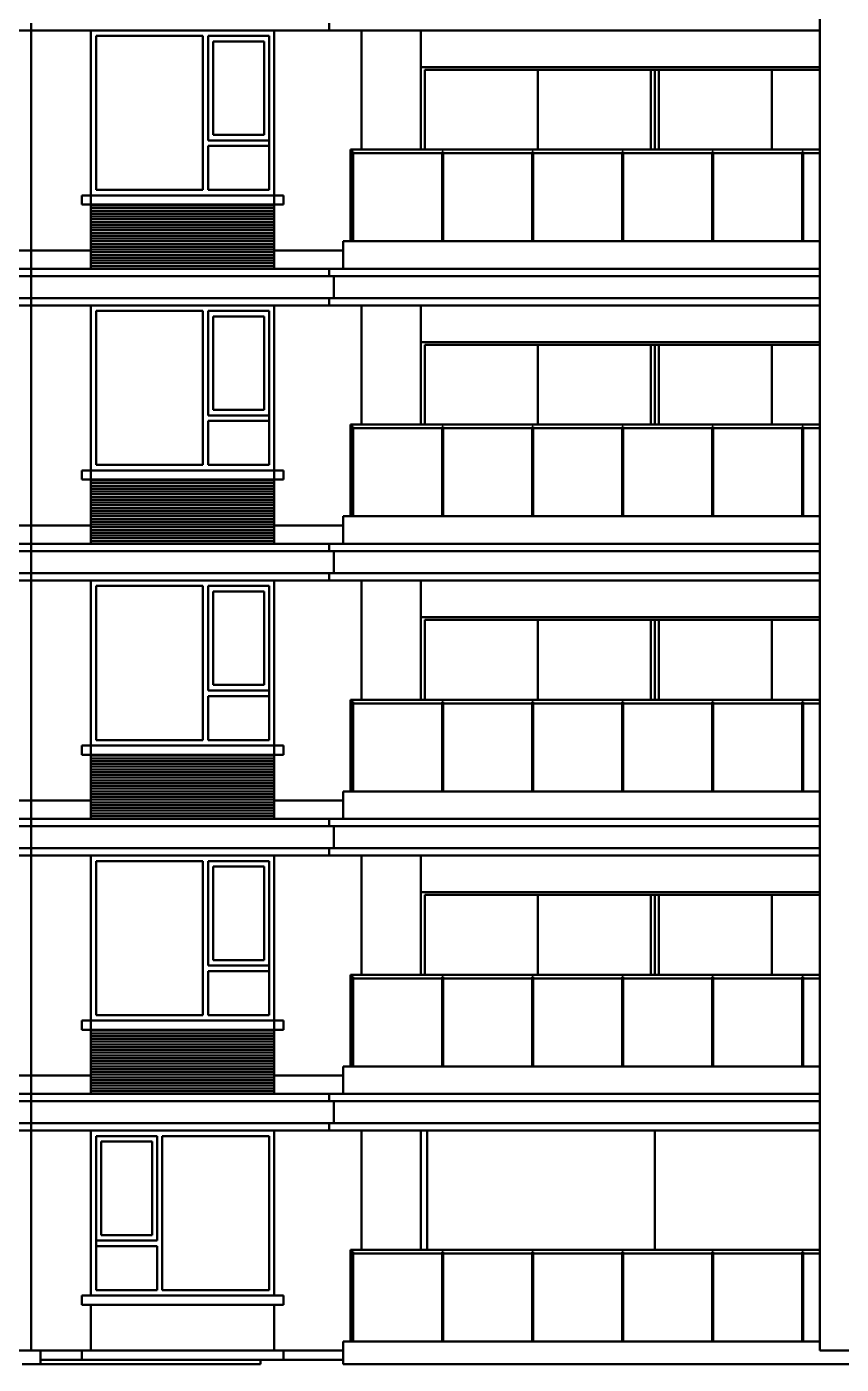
# Model space of a CAD drawing. Header units: millimetres. Extents: x 342 to 54742, y 308 to 27758.
# Drawn here: x 27492 to 36375, y 308 to 14898 of the extents above; entities that cross this region are included whole.
import ezdxf

# ---------------------------------------------------------------- set-up
doc = ezdxf.new("R2010")
doc.units = ezdxf.units.MM
doc.layers.add('AE-ELEV-3', color=252, linetype='Continuous')
doc.layers.add('AE-ELEV-4', color=251, linetype='Continuous')

msp = doc.modelspace()

# ---------------------------------------------------------------- linework, layer by layer
at = {"layer": 'AE-ELEV-3', "color": 252, "linetype": 'Continuous', "lineweight": 50}
for p, q in [((36142, 458), (36142, 20858)), ((27542, 14858), (27542, 14938)), ((27542, 14858), (27542, 14938)), ((30792, 14858), (30792, 14938)), ((24292, 14858), (27542, 14858)), ((27542, 12458), (27542, 14858)), ((27542, 12458), (27542, 14858)), ((27542, 14858), (30792, 14858)), ((28192, 13058), (28192, 14858)), ((30192, 13058), (30192, 14858)), ((30792, 14858), (36142, 14858)), ((31142, 13558), (31142, 14858)), ((31792, 13558), (31792, 14858)), ((28092, 12958), (28092, 13058)), ((28092, 13058), (28192, 13058)), ((28092, 13058), (30292, 13058)), ((28192, 12958), (28192, 13058)), ((28192, 12958), (28192, 13058)), ((28192, 12958), (28192, 13058)), ((28192, 12958), (28192, 13058)), ((28192, 13058), (30192, 13058)), ((28192, 13058), (30192, 13058)), ((28192, 13058), (30192, 13058)), ((28192, 13058), (30192, 13058)), ((30192, 12958), (30192, 13058)), ((30192, 12958), (30192, 13058)), ((30192, 12958), (30192, 13058)), ((30192, 12958), (30192, 13058)), ((30192, 13058), (30292, 13058)), ((30292, 12958), (30292, 13058)), ((28092, 12958), (28192, 12958)), ((28092, 12958), (30292, 12958)), ((28192, 12458), (28192, 12958)), ((28192, 12958), (30192, 12958)), ((28192, 12958), (30192, 12958)), ((28192, 12958), (30192, 12958)), ((28192, 12958), (30192, 12958)), ((28192, 12918), (28192, 12948)), ((28192, 12918), (28192, 12948)), ((28192, 12918), (28192, 12948)), ((28192, 12918), (28192, 12948)), ((28192, 12948), (30192, 12948)), ((28192, 12948), (30192, 12948)), ((28192, 12948), (30192, 12948)), ((28192, 12948), (30192, 12948)), ((28192, 12918), (30192, 12918)), ((28192, 12918), (30192, 12918)), ((28192, 12918), (30192, 12918)), ((28192, 12918), (30192, 12918)), ((28192, 12858), (28192, 12888)), ((28192, 12858), (28192, 12888)), ((28192, 12858), (28192, 12888)), ((28192, 12858), (28192, 12888)), ((28192, 12888), (30192, 12888)), ((28192, 12888), (30192, 12888)), ((28192, 12888), (30192, 12888)), ((28192, 12888), (30192, 12888)), ((28192, 12858), (30192, 12858)), ((28192, 12858), (30192, 12858)), ((28192, 12858), (30192, 12858)), ((28192, 12858), (30192, 12858)), ((30192, 12458), (30192, 12958)), ((30192, 12958), (30292, 12958)), ((30192, 12918), (30192, 12948)), ((30192, 12918), (30192, 12948)), ((30192, 12918), (30192, 12948)), ((30192, 12918), (30192, 12948)), ((30192, 12858), (30192, 12888)), ((30192, 12858), (30192, 12888)), ((30192, 12858), (30192, 12888)), ((30192, 12858), (30192, 12888)), ((28192, 12798), (28192, 12828)), ((28192, 12798), (28192, 12828)), ((28192, 12798), (28192, 12828)), ((28192, 12798), (28192, 12828)), ((28192, 12828), (30192, 12828)), ((28192, 12828), (30192, 12828)), ((28192, 12828), (30192, 12828)), ((28192, 12828), (30192, 12828)), ((28192, 12798), (30192, 12798)), ((28192, 12798), (30192, 12798)), ((28192, 12798), (30192, 12798)), ((28192, 12798), (30192, 12798)), ((28192, 12738), (28192, 12768)), ((28192, 12738), (28192, 12768)), ((28192, 12738), (28192, 12768)), ((28192, 12738), (28192, 12768)), ((28192, 12768), (30192, 12768)), ((28192, 12768), (30192, 12768)), ((28192, 12768), (30192, 12768)), ((28192, 12768), (30192, 12768)), ((28192, 12738), (30192, 12738)), ((28192, 12738), (30192, 12738)), ((28192, 12738), (30192, 12738)), ((28192, 12738), (30192, 12738)), ((28192, 12678), (28192, 12708)), ((28192, 12678), (28192, 12708)), ((28192, 12678), (28192, 12708)), ((28192, 12678), (28192, 12708)), ((28192, 12708), (30192, 12708)), ((28192, 12708), (30192, 12708)), ((28192, 12708), (30192, 12708)), ((28192, 12708), (30192, 12708)), ((30192, 12798), (30192, 12828)), ((30192, 12798), (30192, 12828)), ((30192, 12798), (30192, 12828)), ((30192, 12798), (30192, 12828)), ((30192, 12738), (30192, 12768)), ((30192, 12738), (30192, 12768)), ((30192, 12738), (30192, 12768)), ((30192, 12738), (30192, 12768)), ((30192, 12678), (30192, 12708)), ((30192, 12678), (30192, 12708)), ((30192, 12678), (30192, 12708)), ((30192, 12678), (30192, 12708)), ((28192, 12678), (30192, 12678)), ((28192, 12678), (30192, 12678)), ((28192, 12678), (30192, 12678)), ((28192, 12678), (30192, 12678)), ((28192, 12618), (28192, 12648)), ((28192, 12618), (28192, 12648)), ((28192, 12618), (28192, 12648)), ((28192, 12618), (28192, 12648)), ((28192, 12648), (30192, 12648)), ((28192, 12648), (30192, 12648)), ((28192, 12648), (30192, 12648)), ((28192, 12648), (30192, 12648)), ((28192, 12618), (30192, 12618)), ((28192, 12618), (30192, 12618)), ((28192, 12618), (30192, 12618)), ((28192, 12618), (30192, 12618)), ((28192, 12558), (28192, 12588)), ((28192, 12558), (28192, 12588)), ((28192, 12558), (28192, 12588)), ((28192, 12558), (28192, 12588)), ((28192, 12588), (30192, 12588)), ((28192, 12588), (30192, 12588)), ((28192, 12588), (30192, 12588)), ((28192, 12588), (30192, 12588)), ((28192, 12558), (30192, 12558)), ((28192, 12558), (30192, 12558)), ((28192, 12558), (30192, 12558)), ((28192, 12558), (30192, 12558)), ((30192, 12618), (30192, 12648)), ((30192, 12618), (30192, 12648)), ((30192, 12618), (30192, 12648)), ((30192, 12618), (30192, 12648)), ((30192, 12558), (30192, 12588)), ((30192, 12558), (30192, 12588)), ((30192, 12558), (30192, 12588)), ((30192, 12558), (30192, 12588)), ((30942, 12258), (30942, 12558)), ((30942, 12558), (36142, 12558)), ((26892, 12458), (27542, 12458)), ((26892, 12458), (27542, 12458)), ((27542, 12258), (27542, 12458)), ((27542, 12258), (27542, 12458)), ((27542, 12458), (28192, 12458)), ((27542, 12458), (28192, 12458)), ((28192, 12498), (28192, 12528)), ((28192, 12498), (28192, 12528)), ((28192, 12498), (28192, 12528)), ((28192, 12498), (28192, 12528)), ((28192, 12528), (30192, 12528)), ((28192, 12528), (30192, 12528)), ((28192, 12528), (30192, 12528)), ((28192, 12528), (30192, 12528)), ((28192, 12498), (30192, 12498)), ((28192, 12498), (30192, 12498)), ((28192, 12498), (30192, 12498)), ((28192, 12498), (30192, 12498)), ((28192, 12438), (28192, 12468)), ((28192, 12438), (28192, 12468)), ((28192, 12438), (28192, 12468)), ((28192, 12438), (28192, 12468)), ((28192, 12468), (30192, 12468)), ((28192, 12468), (30192, 12468)), ((28192, 12468), (30192, 12468)), ((28192, 12468), (30192, 12468)), ((28192, 12258), (28192, 12458)), ((28192, 12438), (30192, 12438)), ((28192, 12438), (30192, 12438)), ((28192, 12438), (30192, 12438)), ((28192, 12438), (30192, 12438)), ((28192, 12378), (28192, 12408)), ((28192, 12378), (28192, 12408)), ((28192, 12378), (28192, 12408)), ((28192, 12378), (28192, 12408)), ((28192, 12408), (30192, 12408)), ((28192, 12408), (30192, 12408)), ((28192, 12408), (30192, 12408)), ((28192, 12408), (30192, 12408)), ((30192, 12498), (30192, 12528)), ((30192, 12498), (30192, 12528)), ((30192, 12498), (30192, 12528)), ((30192, 12498), (30192, 12528)), ((30192, 12438), (30192, 12468)), ((30192, 12438), (30192, 12468)), ((30192, 12438), (30192, 12468)), ((30192, 12438), (30192, 12468)), ((30192, 12258), (30192, 12458)), ((30192, 12458), (30942, 12458)), ((30192, 12458), (30942, 12458)), ((30192, 12378), (30192, 12408)), ((30192, 12378), (30192, 12408)), ((30192, 12378), (30192, 12408)), ((30192, 12378), (30192, 12408)), ((24292, 12258), (27542, 12258)), ((27542, 12178), (27542, 12258)), ((27542, 12178), (27542, 12258)), ((27542, 12258), (30792, 12258)), ((28192, 12378), (30192, 12378)), ((28192, 12378), (30192, 12378)), ((28192, 12378), (30192, 12378)), ((28192, 12378), (30192, 12378)), ((28192, 12318), (28192, 12348)), ((28192, 12318), (28192, 12348)), ((28192, 12318), (28192, 12348)), ((28192, 12318), (28192, 12348)), ((28192, 12348), (30192, 12348)), ((28192, 12348), (30192, 12348)), ((28192, 12348), (30192, 12348)), ((28192, 12348), (30192, 12348)), ((28192, 12318), (30192, 12318)), ((28192, 12318), (30192, 12318)), ((28192, 12318), (30192, 12318)), ((28192, 12318), (30192, 12318)), ((28192, 12258), (28192, 12288)), ((28192, 12258), (28192, 12288)), ((28192, 12258), (28192, 12288)), ((28192, 12258), (28192, 12288)), ((28192, 12288), (30192, 12288)), ((28192, 12288), (30192, 12288)), ((28192, 12288), (30192, 12288)), ((28192, 12288), (30192, 12288)), ((30192, 12318), (30192, 12348)), ((30192, 12318), (30192, 12348)), ((30192, 12318), (30192, 12348)), ((30192, 12318), (30192, 12348)), ((30192, 12258), (30192, 12288)), ((30192, 12258), (30192, 12288)), ((30192, 12258), (30192, 12288)), ((30192, 12258), (30192, 12288)), ((30792, 12178), (30792, 12258)), ((30792, 12258), (36142, 12258)), ((24292, 12178), (27542, 12178)), ((27542, 11938), (27542, 12178)), ((27542, 11938), (27542, 12178)), ((27542, 12178), (30792, 12178)), ((30792, 12178), (36142, 12178)), ((30842, 11938), (30842, 12178)), ((24292, 11938), (27542, 11938)), ((24292, 11858), (27542, 11858)), ((27542, 11858), (27542, 11938)), ((27542, 11858), (27542, 11938)), ((27542, 11938), (30792, 11938)), ((27542, 9458), (27542, 11858)), ((27542, 9458), (27542, 11858)), ((27542, 11858), (30792, 11858)), ((28192, 10058), (28192, 11858)), ((30192, 10058), (30192, 11858)), ((30792, 11858), (30792, 11938)), ((30792, 11938), (36142, 11938)), ((30792, 11858), (36142, 11858)), ((31142, 10558), (31142, 11858)), ((31792, 10558), (31792, 11858)), ((28092, 9958), (28092, 10058)), ((28092, 10058), (28192, 10058)), ((28092, 10058), (30292, 10058)), ((28092, 9958), (28192, 9958)), ((28092, 9958), (30292, 9958)), ((28192, 9958), (28192, 10058)), ((28192, 9958), (28192, 10058)), ((28192, 9958), (28192, 10058)), ((28192, 9958), (28192, 10058)), ((28192, 10058), (30192, 10058)), ((28192, 10058), (30192, 10058)), ((28192, 10058), (30192, 10058)), ((28192, 10058), (30192, 10058)), ((28192, 9458), (28192, 9958)), ((28192, 9958), (30192, 9958)), ((28192, 9958), (30192, 9958)), ((28192, 9958), (30192, 9958)), ((28192, 9958), (30192, 9958)), ((28192, 9918), (28192, 9948)), ((28192, 9918), (28192, 9948)), ((28192, 9918), (28192, 9948)), ((28192, 9918), (28192, 9948)), ((28192, 9948), (30192, 9948)), ((28192, 9948), (30192, 9948)), ((28192, 9948), (30192, 9948)), ((28192, 9948), (30192, 9948)), ((30192, 9958), (30192, 10058)), ((30192, 9958), (30192, 10058)), ((30192, 9958), (30192, 10058)), ((30192, 9958), (30192, 10058)), ((30192, 10058), (30292, 10058)), ((30192, 9458), (30192, 9958)), ((30192, 9958), (30292, 9958)), ((30192, 9918), (30192, 9948)), ((30192, 9918), (30192, 9948)), ((30192, 9918), (30192, 9948)), ((30192, 9918), (30192, 9948)), ((30292, 9958), (30292, 10058)), ((28192, 9918), (30192, 9918)), ((28192, 9918), (30192, 9918)), ((28192, 9918), (30192, 9918)), ((28192, 9918), (30192, 9918)), ((28192, 9858), (28192, 9888)), ((28192, 9858), (28192, 9888)), ((28192, 9858), (28192, 9888)), ((28192, 9858), (28192, 9888)), ((28192, 9888), (30192, 9888)), ((28192, 9888), (30192, 9888)), ((28192, 9888), (30192, 9888)), ((28192, 9888), (30192, 9888)), ((28192, 9858), (30192, 9858)), ((28192, 9858), (30192, 9858)), ((28192, 9858), (30192, 9858)), ((28192, 9858), (30192, 9858)), ((28192, 9798), (28192, 9828)), ((28192, 9798), (28192, 9828)), ((28192, 9798), (28192, 9828)), ((28192, 9798), (28192, 9828)), ((28192, 9828), (30192, 9828)), ((28192, 9828), (30192, 9828)), ((28192, 9828), (30192, 9828)), ((28192, 9828), (30192, 9828)), ((28192, 9798), (30192, 9798)), ((28192, 9798), (30192, 9798)), ((28192, 9798), (30192, 9798)), ((28192, 9798), (30192, 9798)), ((30192, 9858), (30192, 9888)), ((30192, 9858), (30192, 9888)), ((30192, 9858), (30192, 9888)), ((30192, 9858), (30192, 9888)), ((30192, 9798), (30192, 9828)), ((30192, 9798), (30192, 9828)), ((30192, 9798), (30192, 9828)), ((30192, 9798), (30192, 9828)), ((28192, 9738), (28192, 9768)), ((28192, 9738), (28192, 9768)), ((28192, 9738), (28192, 9768)), ((28192, 9738), (28192, 9768)), ((28192, 9768), (30192, 9768)), ((28192, 9768), (30192, 9768)), ((28192, 9768), (30192, 9768)), ((28192, 9768), (30192, 9768)), ((28192, 9738), (30192, 9738)), ((28192, 9738), (30192, 9738)), ((28192, 9738), (30192, 9738)), ((28192, 9738), (30192, 9738)), ((28192, 9678), (28192, 9708)), ((28192, 9678), (28192, 9708)), ((28192, 9678), (28192, 9708)), ((28192, 9678), (28192, 9708)), ((28192, 9708), (30192, 9708)), ((28192, 9708), (30192, 9708)), ((28192, 9708), (30192, 9708)), ((28192, 9708), (30192, 9708)), ((28192, 9678), (30192, 9678)), ((28192, 9678), (30192, 9678)), ((28192, 9678), (30192, 9678)), ((28192, 9678), (30192, 9678)), ((28192, 9618), (28192, 9648)), ((28192, 9618), (28192, 9648)), ((28192, 9618), (28192, 9648)), ((28192, 9618), (28192, 9648)), ((28192, 9648), (30192, 9648)), ((28192, 9648), (30192, 9648)), ((28192, 9648), (30192, 9648)), ((28192, 9648), (30192, 9648)), ((30192, 9738), (30192, 9768)), ((30192, 9738), (30192, 9768)), ((30192, 9738), (30192, 9768)), ((30192, 9738), (30192, 9768)), ((30192, 9678), (30192, 9708)), ((30192, 9678), (30192, 9708)), ((30192, 9678), (30192, 9708)), ((30192, 9678), (30192, 9708)), ((30192, 9618), (30192, 9648)), ((30192, 9618), (30192, 9648)), ((30192, 9618), (30192, 9648)), ((30192, 9618), (30192, 9648)), ((28192, 9618), (30192, 9618)), ((28192, 9618), (30192, 9618)), ((28192, 9618), (30192, 9618)), ((28192, 9618), (30192, 9618)), ((28192, 9558), (28192, 9588)), ((28192, 9558), (28192, 9588)), ((28192, 9558), (28192, 9588)), ((28192, 9558), (28192, 9588)), ((28192, 9588), (30192, 9588)), ((28192, 9588), (30192, 9588)), ((28192, 9588), (30192, 9588)), ((28192, 9588), (30192, 9588)), ((28192, 9558), (30192, 9558)), ((28192, 9558), (30192, 9558)), ((28192, 9558), (30192, 9558)), ((28192, 9558), (30192, 9558)), ((28192, 9498), (28192, 9528)), ((28192, 9498), (28192, 9528)), ((28192, 9498), (28192, 9528)), ((28192, 9498), (28192, 9528)), ((28192, 9528), (30192, 9528)), ((28192, 9528), (30192, 9528)), ((28192, 9528), (30192, 9528)), ((28192, 9528), (30192, 9528)), ((28192, 9498), (30192, 9498)), ((28192, 9498), (30192, 9498)), ((28192, 9498), (30192, 9498)), ((28192, 9498), (30192, 9498)), ((30192, 9558), (30192, 9588)), ((30192, 9558), (30192, 9588)), ((30192, 9558), (30192, 9588)), ((30192, 9558), (30192, 9588)), ((30192, 9498), (30192, 9528)), ((30192, 9498), (30192, 9528)), ((30192, 9498), (30192, 9528)), ((30192, 9498), (30192, 9528)), ((30942, 9258), (30942, 9558)), ((30942, 9558), (36142, 9558)), ((26892, 9458), (27542, 9458)), ((26892, 9458), (27542, 9458)), ((27542, 9258), (27542, 9458)), ((27542, 9258), (27542, 9458)), ((27542, 9458), (28192, 9458)), ((27542, 9458), (28192, 9458)), ((28192, 9438), (28192, 9468)), ((28192, 9438), (28192, 9468)), ((28192, 9438), (28192, 9468)), ((28192, 9438), (28192, 9468)), ((28192, 9468), (30192, 9468)), ((28192, 9468), (30192, 9468)), ((28192, 9468), (30192, 9468)), ((28192, 9468), (30192, 9468)), ((28192, 9258), (28192, 9458)), ((28192, 9438), (30192, 9438)), ((28192, 9438), (30192, 9438)), ((28192, 9438), (30192, 9438)), ((28192, 9438), (30192, 9438)), ((28192, 9378), (28192, 9408)), ((28192, 9378), (28192, 9408)), ((28192, 9378), (28192, 9408)), ((28192, 9378), (28192, 9408)), ((28192, 9408), (30192, 9408)), ((28192, 9408), (30192, 9408)), ((28192, 9408), (30192, 9408)), ((28192, 9408), (30192, 9408)), ((28192, 9378), (30192, 9378)), ((28192, 9378), (30192, 9378)), ((28192, 9378), (30192, 9378)), ((28192, 9378), (30192, 9378)), ((28192, 9318), (28192, 9348)), ((28192, 9318), (28192, 9348)), ((28192, 9318), (28192, 9348)), ((28192, 9318), (28192, 9348)), ((28192, 9348), (30192, 9348)), ((28192, 9348), (30192, 9348)), ((28192, 9348), (30192, 9348)), ((28192, 9348), (30192, 9348)), ((30192, 9438), (30192, 9468)), ((30192, 9438), (30192, 9468)), ((30192, 9438), (30192, 9468)), ((30192, 9438), (30192, 9468)), ((30192, 9258), (30192, 9458)), ((30192, 9458), (30942, 9458)), ((30192, 9458), (30942, 9458)), ((30192, 9378), (30192, 9408)), ((30192, 9378), (30192, 9408)), ((30192, 9378), (30192, 9408)), ((30192, 9378), (30192, 9408)), ((30192, 9318), (30192, 9348)), ((30192, 9318), (30192, 9348)), ((30192, 9318), (30192, 9348)), ((30192, 9318), (30192, 9348)), ((24292, 9258), (27542, 9258)), ((27542, 9178), (27542, 9258)), ((27542, 9178), (27542, 9258)), ((27542, 9258), (30792, 9258)), ((28192, 9318), (30192, 9318)), ((28192, 9318), (30192, 9318)), ((28192, 9318), (30192, 9318)), ((28192, 9318), (30192, 9318)), ((28192, 9258), (28192, 9288)), ((28192, 9258), (28192, 9288)), ((28192, 9258), (28192, 9288)), ((28192, 9258), (28192, 9288)), ((28192, 9288), (30192, 9288)), ((28192, 9288), (30192, 9288)), ((28192, 9288), (30192, 9288)), ((28192, 9288), (30192, 9288)), ((30192, 9258), (30192, 9288)), ((30192, 9258), (30192, 9288)), ((30192, 9258), (30192, 9288)), ((30192, 9258), (30192, 9288)), ((30792, 9178), (30792, 9258)), ((30792, 9258), (36142, 9258)), ((24292, 9178), (27542, 9178)), ((27542, 8938), (27542, 9178)), ((27542, 8938), (27542, 9178)), ((27542, 9178), (30792, 9178)), ((30792, 9178), (36142, 9178)), ((30842, 8938), (30842, 9178)), ((24292, 8938), (27542, 8938)), ((27542, 8858), (27542, 8938)), ((27542, 8858), (27542, 8938)), ((27542, 8938), (30792, 8938)), ((30792, 8858), (30792, 8938)), ((30792, 8938), (36142, 8938)), ((24292, 8858), (27542, 8858)), ((27542, 6458), (27542, 8858)), ((27542, 6458), (27542, 8858)), ((27542, 8858), (30792, 8858)), ((28192, 7058), (28192, 8858)), ((30192, 7058), (30192, 8858)), ((30792, 8858), (36142, 8858)), ((31142, 7558), (31142, 8858)), ((31792, 7558), (31792, 8858)), ((28092, 6958), (28092, 7058)), ((28092, 7058), (28192, 7058)), ((28092, 7058), (30292, 7058)), ((28192, 6958), (28192, 7058)), ((28192, 6958), (28192, 7058)), ((28192, 6958), (28192, 7058)), ((28192, 6958), (28192, 7058)), ((28192, 7058), (30192, 7058)), ((28192, 7058), (30192, 7058)), ((28192, 7058), (30192, 7058)), ((28192, 7058), (30192, 7058)), ((30192, 6958), (30192, 7058)), ((30192, 6958), (30192, 7058)), ((30192, 6958), (30192, 7058)), ((30192, 6958), (30192, 7058)), ((30192, 7058), (30292, 7058)), ((30292, 6958), (30292, 7058)), ((28092, 6958), (28192, 6958)), ((28092, 6958), (30292, 6958)), ((28192, 6458), (28192, 6958)), ((28192, 6958), (30192, 6958)), ((28192, 6958), (30192, 6958)), ((28192, 6958), (30192, 6958)), ((28192, 6958), (30192, 6958)), ((28192, 6918), (28192, 6948)), ((28192, 6918), (28192, 6948)), ((28192, 6918), (28192, 6948)), ((28192, 6918), (28192, 6948)), ((28192, 6948), (30192, 6948)), ((28192, 6948), (30192, 6948)), ((28192, 6948), (30192, 6948)), ((28192, 6948), (30192, 6948)), ((28192, 6918), (30192, 6918)), ((28192, 6918), (30192, 6918)), ((28192, 6918), (30192, 6918)), ((28192, 6918), (30192, 6918)), ((28192, 6858), (28192, 6888)), ((28192, 6858), (28192, 6888)), ((28192, 6858), (28192, 6888)), ((28192, 6858), (28192, 6888)), ((28192, 6888), (30192, 6888)), ((28192, 6888), (30192, 6888)), ((28192, 6888), (30192, 6888)), ((28192, 6888), (30192, 6888)), ((28192, 6858), (30192, 6858)), ((28192, 6858), (30192, 6858)), ((28192, 6858), (30192, 6858)), ((28192, 6858), (30192, 6858)), ((30192, 6458), (30192, 6958)), ((30192, 6958), (30292, 6958)), ((30192, 6918), (30192, 6948)), ((30192, 6918), (30192, 6948)), ((30192, 6918), (30192, 6948)), ((30192, 6918), (30192, 6948)), ((30192, 6858), (30192, 6888)), ((30192, 6858), (30192, 6888)), ((30192, 6858), (30192, 6888)), ((30192, 6858), (30192, 6888)), ((28192, 6798), (28192, 6828)), ((28192, 6798), (28192, 6828)), ((28192, 6798), (28192, 6828)), ((28192, 6798), (28192, 6828)), ((28192, 6828), (30192, 6828)), ((28192, 6828), (30192, 6828)), ((28192, 6828), (30192, 6828)), ((28192, 6828), (30192, 6828)), ((28192, 6798), (30192, 6798)), ((28192, 6798), (30192, 6798)), ((28192, 6798), (30192, 6798)), ((28192, 6798), (30192, 6798)), ((28192, 6738), (28192, 6768)), ((28192, 6738), (28192, 6768)), ((28192, 6738), (28192, 6768)), ((28192, 6738), (28192, 6768)), ((28192, 6768), (30192, 6768)), ((28192, 6768), (30192, 6768)), ((28192, 6768), (30192, 6768)), ((28192, 6768), (30192, 6768)), ((28192, 6738), (30192, 6738)), ((28192, 6738), (30192, 6738)), ((28192, 6738), (30192, 6738)), ((28192, 6738), (30192, 6738)), ((30192, 6798), (30192, 6828)), ((30192, 6798), (30192, 6828)), ((30192, 6798), (30192, 6828)), ((30192, 6798), (30192, 6828)), ((30192, 6738), (30192, 6768)), ((30192, 6738), (30192, 6768)), ((30192, 6738), (30192, 6768)), ((30192, 6738), (30192, 6768)), ((28192, 6678), (28192, 6708)), ((28192, 6678), (28192, 6708)), ((28192, 6678), (28192, 6708)), ((28192, 6678), (28192, 6708)), ((28192, 6708), (30192, 6708)), ((28192, 6708), (30192, 6708)), ((28192, 6708), (30192, 6708)), ((28192, 6708), (30192, 6708)), ((28192, 6678), (30192, 6678)), ((28192, 6678), (30192, 6678)), ((28192, 6678), (30192, 6678)), ((28192, 6678), (30192, 6678)), ((28192, 6618), (28192, 6648)), ((28192, 6618), (28192, 6648)), ((28192, 6618), (28192, 6648)), ((28192, 6618), (28192, 6648)), ((28192, 6648), (30192, 6648)), ((28192, 6648), (30192, 6648)), ((28192, 6648), (30192, 6648)), ((28192, 6648), (30192, 6648)), ((28192, 6618), (30192, 6618)), ((28192, 6618), (30192, 6618)), ((28192, 6618), (30192, 6618)), ((28192, 6618), (30192, 6618)), ((28192, 6558), (28192, 6588)), ((28192, 6558), (28192, 6588)), ((28192, 6558), (28192, 6588)), ((28192, 6558), (28192, 6588)), ((28192, 6588), (30192, 6588)), ((28192, 6588), (30192, 6588)), ((28192, 6588), (30192, 6588)), ((28192, 6588), (30192, 6588)), ((30192, 6678), (30192, 6708)), ((30192, 6678), (30192, 6708)), ((30192, 6678), (30192, 6708)), ((30192, 6678), (30192, 6708)), ((30192, 6618), (30192, 6648)), ((30192, 6618), (30192, 6648)), ((30192, 6618), (30192, 6648)), ((30192, 6618), (30192, 6648)), ((30192, 6558), (30192, 6588)), ((30192, 6558), (30192, 6588)), ((30192, 6558), (30192, 6588)), ((30192, 6558), (30192, 6588)), ((26892, 6458), (27542, 6458)), ((26892, 6458), (27542, 6458)), ((27542, 6258), (27542, 6458)), ((27542, 6258), (27542, 6458)), ((27542, 6458), (28192, 6458)), ((27542, 6458), (28192, 6458)), ((28192, 6558), (30192, 6558)), ((28192, 6558), (30192, 6558)), ((28192, 6558), (30192, 6558)), ((28192, 6558), (30192, 6558)), ((28192, 6498), (28192, 6528)), ((28192, 6498), (28192, 6528)), ((28192, 6498), (28192, 6528)), ((28192, 6498), (28192, 6528)), ((28192, 6528), (30192, 6528)), ((28192, 6528), (30192, 6528)), ((28192, 6528), (30192, 6528)), ((28192, 6528), (30192, 6528)), ((28192, 6498), (30192, 6498)), ((28192, 6498), (30192, 6498)), ((28192, 6498), (30192, 6498)), ((28192, 6498), (30192, 6498)), ((28192, 6438), (28192, 6468)), ((28192, 6438), (28192, 6468)), ((28192, 6438), (28192, 6468)), ((28192, 6438), (28192, 6468)), ((28192, 6468), (30192, 6468)), ((28192, 6468), (30192, 6468)), ((28192, 6468), (30192, 6468)), ((28192, 6468), (30192, 6468)), ((28192, 6258), (28192, 6458)), ((28192, 6438), (30192, 6438)), ((28192, 6438), (30192, 6438)), ((28192, 6438), (30192, 6438)), ((28192, 6438), (30192, 6438)), ((30192, 6498), (30192, 6528)), ((30192, 6498), (30192, 6528)), ((30192, 6498), (30192, 6528)), ((30192, 6498), (30192, 6528)), ((30192, 6438), (30192, 6468)), ((30192, 6438), (30192, 6468)), ((30192, 6438), (30192, 6468)), ((30192, 6438), (30192, 6468)), ((30192, 6258), (30192, 6458)), ((30192, 6458), (30942, 6458)), ((30192, 6458), (30942, 6458)), ((30942, 6258), (30942, 6558)), ((30942, 6558), (36142, 6558)), ((28192, 6378), (28192, 6408)), ((28192, 6378), (28192, 6408)), ((28192, 6378), (28192, 6408)), ((28192, 6378), (28192, 6408)), ((28192, 6408), (30192, 6408)), ((28192, 6408), (30192, 6408)), ((28192, 6408), (30192, 6408)), ((28192, 6408), (30192, 6408)), ((28192, 6378), (30192, 6378)), ((28192, 6378), (30192, 6378)), ((28192, 6378), (30192, 6378)), ((28192, 6378), (30192, 6378)), ((28192, 6318), (28192, 6348)), ((28192, 6318), (28192, 6348)), ((28192, 6318), (28192, 6348)), ((28192, 6318), (28192, 6348)), ((28192, 6348), (30192, 6348)), ((28192, 6348), (30192, 6348)), ((28192, 6348), (30192, 6348)), ((28192, 6348), (30192, 6348)), ((28192, 6318), (30192, 6318)), ((28192, 6318), (30192, 6318)), ((28192, 6318), (30192, 6318)), ((28192, 6318), (30192, 6318)), ((28192, 6258), (28192, 6288)), ((28192, 6258), (28192, 6288)), ((28192, 6258), (28192, 6288)), ((28192, 6258), (28192, 6288)), ((28192, 6288), (30192, 6288)), ((28192, 6288), (30192, 6288)), ((28192, 6288), (30192, 6288)), ((28192, 6288), (30192, 6288)), ((30192, 6378), (30192, 6408)), ((30192, 6378), (30192, 6408)), ((30192, 6378), (30192, 6408)), ((30192, 6378), (30192, 6408)), ((30192, 6318), (30192, 6348)), ((30192, 6318), (30192, 6348)), ((30192, 6318), (30192, 6348)), ((30192, 6318), (30192, 6348)), ((30192, 6258), (30192, 6288)), ((30192, 6258), (30192, 6288)), ((30192, 6258), (30192, 6288)), ((30192, 6258), (30192, 6288)), ((24292, 6258), (27542, 6258)), ((24292, 6178), (27542, 6178)), ((27542, 6178), (27542, 6258)), ((27542, 6178), (27542, 6258)), ((27542, 6258), (30792, 6258)), ((27542, 5938), (27542, 6178)), ((27542, 5938), (27542, 6178)), ((27542, 6178), (30792, 6178)), ((30792, 6178), (30792, 6258)), ((30792, 6258), (36142, 6258)), ((30792, 6178), (36142, 6178)), ((30842, 5938), (30842, 6178)), ((24292, 5938), (27542, 5938)), ((24292, 5858), (27542, 5858)), ((27542, 5858), (27542, 5938)), ((27542, 5858), (27542, 5938)), ((27542, 5938), (30792, 5938)), ((27542, 3458), (27542, 5858)), ((27542, 3458), (27542, 5858)), ((27542, 5858), (30792, 5858)), ((28192, 4058), (28192, 5858)), ((30192, 4058), (30192, 5858)), ((30792, 5858), (30792, 5938)), ((30792, 5938), (36142, 5938)), ((30792, 5858), (36142, 5858)), ((31142, 4558), (31142, 5858)), ((31792, 4558), (31792, 5858)), ((28092, 3958), (28092, 4058)), ((28092, 4058), (28192, 4058)), ((28092, 4058), (30292, 4058)), ((28092, 3958), (28192, 3958)), ((28092, 3958), (30292, 3958)), ((28192, 3958), (28192, 4058)), ((28192, 3958), (28192, 4058)), ((28192, 3958), (28192, 4058)), ((28192, 3958), (28192, 4058)), ((28192, 4058), (30192, 4058)), ((28192, 4058), (30192, 4058)), ((28192, 4058), (30192, 4058)), ((28192, 4058), (30192, 4058)), ((28192, 3458), (28192, 3958)), ((28192, 3958), (30192, 3958)), ((28192, 3958), (30192, 3958)), ((28192, 3958), (30192, 3958)), ((28192, 3958), (30192, 3958)), ((28192, 3918), (28192, 3948)), ((28192, 3918), (28192, 3948)), ((28192, 3918), (28192, 3948)), ((28192, 3918), (28192, 3948)), ((28192, 3948), (30192, 3948)), ((28192, 3948), (30192, 3948)), ((28192, 3948), (30192, 3948)), ((28192, 3948), (30192, 3948)), ((30192, 3958), (30192, 4058)), ((30192, 3958), (30192, 4058)), ((30192, 3958), (30192, 4058)), ((30192, 3958), (30192, 4058)), ((30192, 4058), (30292, 4058)), ((30192, 3458), (30192, 3958)), ((30192, 3958), (30292, 3958)), ((30192, 3918), (30192, 3948)), ((30192, 3918), (30192, 3948)), ((30192, 3918), (30192, 3948)), ((30192, 3918), (30192, 3948)), ((30292, 3958), (30292, 4058)), ((28192, 3918), (30192, 3918)), ((28192, 3918), (30192, 3918)), ((28192, 3918), (30192, 3918)), ((28192, 3918), (30192, 3918)), ((28192, 3858), (28192, 3888)), ((28192, 3858), (28192, 3888)), ((28192, 3858), (28192, 3888)), ((28192, 3858), (28192, 3888)), ((28192, 3888), (30192, 3888)), ((28192, 3888), (30192, 3888)), ((28192, 3888), (30192, 3888)), ((28192, 3888), (30192, 3888)), ((28192, 3858), (30192, 3858)), ((28192, 3858), (30192, 3858)), ((28192, 3858), (30192, 3858)), ((28192, 3858), (30192, 3858)), ((28192, 3798), (28192, 3828)), ((28192, 3798), (28192, 3828)), ((28192, 3798), (28192, 3828)), ((28192, 3798), (28192, 3828)), ((28192, 3828), (30192, 3828)), ((28192, 3828), (30192, 3828)), ((28192, 3828), (30192, 3828)), ((28192, 3828), (30192, 3828)), ((28192, 3798), (30192, 3798)), ((28192, 3798), (30192, 3798)), ((28192, 3798), (30192, 3798)), ((28192, 3798), (30192, 3798)), ((30192, 3858), (30192, 3888)), ((30192, 3858), (30192, 3888)), ((30192, 3858), (30192, 3888)), ((30192, 3858), (30192, 3888)), ((30192, 3798), (30192, 3828)), ((30192, 3798), (30192, 3828)), ((30192, 3798), (30192, 3828)), ((30192, 3798), (30192, 3828)), ((28192, 3738), (28192, 3768)), ((28192, 3738), (28192, 3768)), ((28192, 3738), (28192, 3768)), ((28192, 3738), (28192, 3768)), ((28192, 3768), (30192, 3768)), ((28192, 3768), (30192, 3768)), ((28192, 3768), (30192, 3768)), ((28192, 3768), (30192, 3768)), ((28192, 3738), (30192, 3738)), ((28192, 3738), (30192, 3738)), ((28192, 3738), (30192, 3738)), ((28192, 3738), (30192, 3738)), ((28192, 3678), (28192, 3708)), ((28192, 3678), (28192, 3708)), ((28192, 3678), (28192, 3708)), ((28192, 3678), (28192, 3708)), ((28192, 3708), (30192, 3708)), ((28192, 3708), (30192, 3708)), ((28192, 3708), (30192, 3708)), ((28192, 3708), (30192, 3708)), ((28192, 3678), (30192, 3678)), ((28192, 3678), (30192, 3678)), ((28192, 3678), (30192, 3678)), ((28192, 3678), (30192, 3678)), ((28192, 3618), (28192, 3648)), ((28192, 3618), (28192, 3648)), ((28192, 3618), (28192, 3648)), ((28192, 3618), (28192, 3648)), ((28192, 3648), (30192, 3648)), ((28192, 3648), (30192, 3648)), ((28192, 3648), (30192, 3648)), ((28192, 3648), (30192, 3648)), ((30192, 3738), (30192, 3768)), ((30192, 3738), (30192, 3768)), ((30192, 3738), (30192, 3768)), ((30192, 3738), (30192, 3768)), ((30192, 3678), (30192, 3708)), ((30192, 3678), (30192, 3708)), ((30192, 3678), (30192, 3708)), ((30192, 3678), (30192, 3708)), ((30192, 3618), (30192, 3648)), ((30192, 3618), (30192, 3648)), ((30192, 3618), (30192, 3648)), ((30192, 3618), (30192, 3648)), ((28192, 3618), (30192, 3618)), ((28192, 3618), (30192, 3618)), ((28192, 3618), (30192, 3618)), ((28192, 3618), (30192, 3618)), ((28192, 3558), (28192, 3588)), ((28192, 3558), (28192, 3588)), ((28192, 3558), (28192, 3588)), ((28192, 3558), (28192, 3588)), ((28192, 3588), (30192, 3588)), ((28192, 3588), (30192, 3588)), ((28192, 3588), (30192, 3588)), ((28192, 3588), (30192, 3588)), ((28192, 3558), (30192, 3558)), ((28192, 3558), (30192, 3558)), ((28192, 3558), (30192, 3558)), ((28192, 3558), (30192, 3558)), ((28192, 3498), (28192, 3528)), ((28192, 3498), (28192, 3528)), ((28192, 3498), (28192, 3528)), ((28192, 3498), (28192, 3528)), ((28192, 3528), (30192, 3528)), ((28192, 3528), (30192, 3528)), ((28192, 3528), (30192, 3528)), ((28192, 3528), (30192, 3528)), ((30192, 3558), (30192, 3588)), ((30192, 3558), (30192, 3588)), ((30192, 3558), (30192, 3588)), ((30192, 3558), (30192, 3588)), ((30192, 3498), (30192, 3528)), ((30192, 3498), (30192, 3528)), ((30192, 3498), (30192, 3528)), ((30192, 3498), (30192, 3528)), ((30942, 3258), (30942, 3558)), ((30942, 3558), (36142, 3558)), ((26892, 3458), (27542, 3458)), ((26892, 3458), (27542, 3458)), ((27542, 3258), (27542, 3458)), ((27542, 3258), (27542, 3458)), ((27542, 3458), (28192, 3458)), ((27542, 3458), (28192, 3458)), ((28192, 3498), (30192, 3498)), ((28192, 3498), (30192, 3498)), ((28192, 3498), (30192, 3498)), ((28192, 3498), (30192, 3498)), ((28192, 3438), (28192, 3468)), ((28192, 3438), (28192, 3468)), ((28192, 3438), (28192, 3468)), ((28192, 3438), (28192, 3468)), ((28192, 3468), (30192, 3468)), ((28192, 3468), (30192, 3468)), ((28192, 3468), (30192, 3468)), ((28192, 3468), (30192, 3468)), ((28192, 3258), (28192, 3458)), ((28192, 3438), (30192, 3438)), ((28192, 3438), (30192, 3438)), ((28192, 3438), (30192, 3438)), ((28192, 3438), (30192, 3438)), ((28192, 3378), (28192, 3408)), ((28192, 3378), (28192, 3408)), ((28192, 3378), (28192, 3408)), ((28192, 3378), (28192, 3408)), ((28192, 3408), (30192, 3408)), ((28192, 3408), (30192, 3408)), ((28192, 3408), (30192, 3408)), ((28192, 3408), (30192, 3408)), ((28192, 3378), (30192, 3378)), ((28192, 3378), (30192, 3378)), ((28192, 3378), (30192, 3378)), ((28192, 3378), (30192, 3378)), ((30192, 3438), (30192, 3468)), ((30192, 3438), (30192, 3468)), ((30192, 3438), (30192, 3468)), ((30192, 3438), (30192, 3468)), ((30192, 3258), (30192, 3458)), ((30192, 3458), (30942, 3458)), ((30192, 3458), (30942, 3458)), ((30192, 3378), (30192, 3408)), ((30192, 3378), (30192, 3408)), ((30192, 3378), (30192, 3408)), ((30192, 3378), (30192, 3408)), ((24292, 3258), (27542, 3258)), ((27542, 3178), (27542, 3258)), ((27542, 3178), (27542, 3258)), ((27542, 3258), (30792, 3258)), ((28192, 3318), (28192, 3348)), ((28192, 3318), (28192, 3348)), ((28192, 3318), (28192, 3348)), ((28192, 3318), (28192, 3348)), ((28192, 3348), (30192, 3348)), ((28192, 3348), (30192, 3348)), ((28192, 3348), (30192, 3348)), ((28192, 3348), (30192, 3348)), ((28192, 3318), (30192, 3318)), ((28192, 3318), (30192, 3318)), ((28192, 3318), (30192, 3318)), ((28192, 3318), (30192, 3318)), ((28192, 3258), (28192, 3288)), ((28192, 3258), (28192, 3288)), ((28192, 3258), (28192, 3288)), ((28192, 3258), (28192, 3288)), ((28192, 3288), (30192, 3288)), ((28192, 3288), (30192, 3288)), ((28192, 3288), (30192, 3288)), ((28192, 3288), (30192, 3288)), ((30192, 3318), (30192, 3348)), ((30192, 3318), (30192, 3348)), ((30192, 3318), (30192, 3348)), ((30192, 3318), (30192, 3348)), ((30192, 3258), (30192, 3288)), ((30192, 3258), (30192, 3288)), ((30192, 3258), (30192, 3288)), ((30192, 3258), (30192, 3288)), ((30792, 3178), (30792, 3258)), ((30792, 3258), (36142, 3258)), ((24292, 3178), (27542, 3178)), ((27542, 2938), (27542, 3178)), ((27542, 2938), (27542, 3178)), ((27542, 3178), (30792, 3178)), ((30792, 3178), (36142, 3178)), ((30842, 2938), (30842, 3178)), ((24292, 2938), (27542, 2938)), ((27542, 2858), (27542, 2938)), ((27542, 2858), (27542, 2938)), ((27542, 2938), (30792, 2938)), ((30792, 2858), (30792, 2938)), ((30792, 2938), (36142, 2938)), ((24292, 2858), (27542, 2858)), ((27542, 458), (27542, 2858)), ((27542, 458), (27542, 2858)), ((27542, 2858), (30792, 2858)), ((28192, 1058), (28192, 2858)), ((30192, 1058), (30192, 2858)), ((30792, 2858), (36142, 2858)), ((31142, 1558), (31142, 2858)), ((31792, 1558), (31792, 2858)), ((28092, 958), (28092, 1058)), ((28092, 1058), (28192, 1058)), ((28092, 1058), (30292, 1058)), ((30192, 1058), (30292, 1058)), ((30292, 958), (30292, 1058)), ((28092, 958), (28192, 958)), ((28092, 958), (30292, 958)), ((28192, 458), (28192, 958)), ((30192, 458), (30192, 958)), ((30192, 958), (30292, 958)), ((26892, 458), (27542, 458)), ((27542, 458), (28192, 458)), ((27642, 358), (27642, 458)), ((28092, 358), (28092, 458)), ((28092, 358), (28092, 458)), ((28192, 458), (30192, 458)), ((30192, 458), (30942, 458)), ((30292, 358), (30292, 458)), ((30942, 308), (30942, 558)), ((30942, 558), (36142, 558)), ((36142, 458), (37042, 458)), ((27442, 308), (27642, 308)), ((27642, 308), (27642, 358)), ((27642, 358), (28092, 358)), ((27642, 308), (30042, 308)), ((28092, 358), (28092, 358)), ((28092, 358), (30292, 358)), ((30042, 308), (30042, 358)), ((30292, 358), (30942, 358)), ((30942, 308), (36942, 308))]:
    msp.add_line(p, q, dxfattribs=at)
at = {"layer": 'AE-ELEV-4', "color": 251, "linetype": 'Continuous', "lineweight": 50}
for p, q in [((28248, 13118), (28248, 14798)), ((28248, 14798), (29414, 14798)), ((29414, 13118), (29414, 14798)), ((29470, 13658), (29470, 14798)), ((29470, 14798), (30137, 14798)), ((29470, 14798), (30137, 14798)), ((29525, 13718), (29525, 14738)), ((29525, 14738), (30081, 14738)), ((30081, 13718), (30081, 14738)), ((30137, 13658), (30137, 14798)), ((30137, 13118), (30137, 14798)), ((31792, 14458), (36142, 14458)), ((31835, 13558), (31835, 14428)), ((31835, 14428), (36142, 14428)), ((33067, 13558), (33067, 14428)), ((34300, 13558), (34300, 14428)), ((34342, 13558), (34342, 14428)), ((34385, 13558), (34385, 14428)), ((35617, 13558), (35617, 14428)), ((29525, 13718), (30081, 13718)), ((29470, 13658), (30137, 13658)), ((29470, 13658), (30137, 13658)), ((29470, 13118), (29470, 13598)), ((29470, 13598), (30137, 13598)), ((31022, 13533), (31022, 13558)), ((31022, 13558), (31042, 13558)), ((31022, 12558), (31022, 13533)), ((31022, 13533), (31042, 13533)), ((31022, 13533), (31042, 13533)), ((31042, 13533), (31042, 13558)), ((31042, 13558), (36142, 13558)), ((31042, 12558), (31042, 13533)), ((31042, 13533), (31054, 13533)), ((31042, 13533), (31054, 13533)), ((31054, 12558), (31054, 13533)), ((31054, 13518), (31054, 13533)), ((31054, 13518), (32023, 13518)), ((32023, 12558), (32023, 13533)), ((32023, 13533), (32035, 13533)), ((32023, 13518), (32023, 13533)), ((32023, 13533), (32035, 13533)), ((32035, 12558), (32035, 13533)), ((32035, 13518), (32035, 13533)), ((32035, 13518), (33005, 13518)), ((33005, 12558), (33005, 13533)), ((33005, 13533), (33017, 13533)), ((33005, 13518), (33005, 13533)), ((33005, 13533), (33017, 13533)), ((33017, 12558), (33017, 13533)), ((33017, 13518), (33017, 13533)), ((33017, 13518), (33986, 13518)), ((33986, 12558), (33986, 13533)), ((33986, 13533), (33998, 13533)), ((33986, 13518), (33986, 13533)), ((33986, 13533), (33998, 13533)), ((33998, 12558), (33998, 13533)), ((33998, 13518), (33998, 13533)), ((33998, 13518), (34967, 13518)), ((34967, 12558), (34967, 13533)), ((34967, 13533), (34979, 13533)), ((34967, 13518), (34967, 13533)), ((34967, 13533), (34979, 13533)), ((34979, 12558), (34979, 13533)), ((34979, 13518), (34979, 13533)), ((34979, 13518), (35949, 13518)), ((35949, 12558), (35949, 13533)), ((35949, 13533), (35961, 13533)), ((35949, 13518), (35949, 13533)), ((35949, 13533), (35961, 13533)), ((35961, 12558), (35961, 13533)), ((35961, 13518), (35961, 13533)), ((35961, 13518), (36142, 13518)), ((28248, 13118), (29414, 13118)), ((29470, 13118), (30137, 13118)), ((28248, 10118), (28248, 11798)), ((28248, 11798), (29414, 11798)), ((29414, 10118), (29414, 11798)), ((29470, 10658), (29470, 11798)), ((29470, 11798), (30137, 11798)), ((29470, 11798), (30137, 11798)), ((29525, 10718), (29525, 11738)), ((29525, 11738), (30081, 11738)), ((30081, 10718), (30081, 11738)), ((30137, 10658), (30137, 11798)), ((30137, 10118), (30137, 11798)), ((31792, 11458), (36142, 11458)), ((31835, 10558), (31835, 11428)), ((31835, 11428), (36142, 11428)), ((33067, 10558), (33067, 11428)), ((34300, 10558), (34300, 11428)), ((34342, 10558), (34342, 11428)), ((34385, 10558), (34385, 11428)), ((35617, 10558), (35617, 11428)), ((29470, 10658), (30137, 10658)), ((29470, 10658), (30137, 10658)), ((29525, 10718), (30081, 10718)), ((29470, 10118), (29470, 10598)), ((29470, 10598), (30137, 10598)), ((31022, 10533), (31022, 10558)), ((31022, 10558), (31042, 10558)), ((31022, 9558), (31022, 10533)), ((31022, 10533), (31042, 10533)), ((31022, 10533), (31042, 10533)), ((31042, 10533), (31042, 10558)), ((31042, 10558), (36142, 10558)), ((31042, 9558), (31042, 10533)), ((31042, 10533), (31054, 10533)), ((31042, 10533), (31054, 10533)), ((31054, 9558), (31054, 10533)), ((31054, 10518), (31054, 10533)), ((31054, 10518), (32023, 10518)), ((32023, 9558), (32023, 10533)), ((32023, 10533), (32035, 10533)), ((32023, 10518), (32023, 10533)), ((32023, 10533), (32035, 10533)), ((32035, 9558), (32035, 10533)), ((32035, 10518), (32035, 10533)), ((32035, 10518), (33005, 10518)), ((33005, 9558), (33005, 10533)), ((33005, 10533), (33017, 10533)), ((33005, 10518), (33005, 10533)), ((33005, 10533), (33017, 10533)), ((33017, 9558), (33017, 10533)), ((33017, 10518), (33017, 10533)), ((33017, 10518), (33986, 10518)), ((33986, 9558), (33986, 10533)), ((33986, 10533), (33998, 10533)), ((33986, 10518), (33986, 10533)), ((33986, 10533), (33998, 10533)), ((33998, 9558), (33998, 10533)), ((33998, 10518), (33998, 10533)), ((33998, 10518), (34967, 10518)), ((34967, 9558), (34967, 10533)), ((34967, 10533), (34979, 10533)), ((34967, 10518), (34967, 10533)), ((34967, 10533), (34979, 10533)), ((34979, 9558), (34979, 10533)), ((34979, 10518), (34979, 10533)), ((34979, 10518), (35949, 10518)), ((35949, 9558), (35949, 10533)), ((35949, 10533), (35961, 10533)), ((35949, 10518), (35949, 10533)), ((35949, 10533), (35961, 10533)), ((35961, 9558), (35961, 10533)), ((35961, 10518), (35961, 10533)), ((35961, 10518), (36142, 10518)), ((28248, 10118), (29414, 10118)), ((29470, 10118), (30137, 10118)), ((28248, 7118), (28248, 8798)), ((28248, 8798), (29414, 8798)), ((29414, 7118), (29414, 8798)), ((29470, 7658), (29470, 8798)), ((29470, 8798), (30137, 8798)), ((29470, 8798), (30137, 8798)), ((30137, 7658), (30137, 8798)), ((30137, 7118), (30137, 8798)), ((29525, 7718), (29525, 8738)), ((29525, 8738), (30081, 8738)), ((30081, 7718), (30081, 8738)), ((31792, 8458), (36142, 8458)), ((31835, 7558), (31835, 8428)), ((31835, 8428), (36142, 8428)), ((33067, 7558), (33067, 8428)), ((34300, 7558), (34300, 8428)), ((34342, 7558), (34342, 8428)), ((34385, 7558), (34385, 8428)), ((35617, 7558), (35617, 8428)), ((29470, 7658), (30137, 7658)), ((29470, 7658), (30137, 7658)), ((29470, 7118), (29470, 7598)), ((29470, 7598), (30137, 7598)), ((29525, 7718), (30081, 7718)), ((31022, 7533), (31022, 7558)), ((31022, 7558), (31042, 7558)), ((31022, 6558), (31022, 7533)), ((31022, 7533), (31042, 7533)), ((31022, 7533), (31042, 7533)), ((31042, 7533), (31042, 7558)), ((31042, 7558), (36142, 7558)), ((31042, 6558), (31042, 7533)), ((31042, 7533), (31054, 7533)), ((31042, 7533), (31054, 7533)), ((31054, 6558), (31054, 7533)), ((31054, 7518), (31054, 7533)), ((31054, 7518), (32023, 7518)), ((32023, 6558), (32023, 7533)), ((32023, 7533), (32035, 7533)), ((32023, 7518), (32023, 7533)), ((32023, 7533), (32035, 7533)), ((32035, 6558), (32035, 7533)), ((32035, 7518), (32035, 7533)), ((32035, 7518), (33005, 7518)), ((33005, 6558), (33005, 7533)), ((33005, 7533), (33017, 7533)), ((33005, 7518), (33005, 7533)), ((33005, 7533), (33017, 7533)), ((33017, 6558), (33017, 7533)), ((33017, 7518), (33017, 7533)), ((33017, 7518), (33986, 7518)), ((33986, 6558), (33986, 7533)), ((33986, 7533), (33998, 7533)), ((33986, 7518), (33986, 7533)), ((33986, 7533), (33998, 7533)), ((33998, 6558), (33998, 7533)), ((33998, 7518), (33998, 7533)), ((33998, 7518), (34967, 7518)), ((34967, 6558), (34967, 7533)), ((34967, 7533), (34979, 7533)), ((34967, 7518), (34967, 7533)), ((34967, 7533), (34979, 7533)), ((34979, 6558), (34979, 7533)), ((34979, 7518), (34979, 7533)), ((34979, 7518), (35949, 7518)), ((35949, 6558), (35949, 7533)), ((35949, 7533), (35961, 7533)), ((35949, 7518), (35949, 7533)), ((35949, 7533), (35961, 7533)), ((35961, 6558), (35961, 7533)), ((35961, 7518), (35961, 7533)), ((35961, 7518), (36142, 7518)), ((28248, 7118), (29414, 7118)), ((29470, 7118), (30137, 7118)), ((28248, 4118), (28248, 5798)), ((28248, 5798), (29414, 5798)), ((29414, 4118), (29414, 5798)), ((29470, 4658), (29470, 5798)), ((29470, 5798), (30137, 5798)), ((29470, 5798), (30137, 5798)), ((29525, 4718), (29525, 5738)), ((29525, 5738), (30081, 5738)), ((30081, 4718), (30081, 5738)), ((30137, 4658), (30137, 5798)), ((30137, 4118), (30137, 5798)), ((31792, 5458), (36142, 5458)), ((31835, 4558), (31835, 5428)), ((31835, 5428), (36142, 5428)), ((33067, 4558), (33067, 5428)), ((34300, 4558), (34300, 5428)), ((34342, 4558), (34342, 5428)), ((34385, 4558), (34385, 5428)), ((35617, 4558), (35617, 5428)), ((29525, 4718), (30081, 4718)), ((29470, 4658), (30137, 4658)), ((29470, 4658), (30137, 4658)), ((29470, 4118), (29470, 4598)), ((29470, 4598), (30137, 4598)), ((31022, 4533), (31022, 4558)), ((31022, 4558), (31042, 4558)), ((31022, 3558), (31022, 4533)), ((31022, 4533), (31042, 4533)), ((31022, 4533), (31042, 4533)), ((31042, 4533), (31042, 4558)), ((31042, 4558), (36142, 4558)), ((31042, 3558), (31042, 4533)), ((31042, 4533), (31054, 4533)), ((31042, 4533), (31054, 4533)), ((31054, 3558), (31054, 4533)), ((31054, 4518), (31054, 4533)), ((32023, 3558), (32023, 4533)), ((32023, 4533), (32035, 4533)), ((32023, 4518), (32023, 4533)), ((32023, 4533), (32035, 4533)), ((32035, 3558), (32035, 4533)), ((32035, 4518), (32035, 4533)), ((33005, 3558), (33005, 4533)), ((33005, 4533), (33017, 4533)), ((33005, 4518), (33005, 4533)), ((33005, 4533), (33017, 4533)), ((33017, 3558), (33017, 4533)), ((33017, 4518), (33017, 4533)), ((33986, 3558), (33986, 4533)), ((33986, 4533), (33998, 4533)), ((33986, 4518), (33986, 4533)), ((33986, 4533), (33998, 4533)), ((33998, 3558), (33998, 4533)), ((33998, 4518), (33998, 4533)), ((34967, 3558), (34967, 4533)), ((34967, 4533), (34979, 4533)), ((34967, 4518), (34967, 4533)), ((34967, 4533), (34979, 4533)), ((34979, 3558), (34979, 4533)), ((34979, 4518), (34979, 4533)), ((35949, 3558), (35949, 4533)), ((35949, 4533), (35961, 4533)), ((35949, 4518), (35949, 4533)), ((35949, 4533), (35961, 4533)), ((35961, 3558), (35961, 4533)), ((35961, 4518), (35961, 4533)), ((31054, 4518), (32023, 4518)), ((32035, 4518), (33005, 4518)), ((33017, 4518), (33986, 4518)), ((33998, 4518), (34967, 4518)), ((34979, 4518), (35949, 4518)), ((35961, 4518), (36142, 4518)), ((28248, 4118), (29414, 4118)), ((29470, 4118), (30137, 4118)), ((28248, 1658), (28248, 2798)), ((28248, 1118), (28248, 2798)), ((28248, 2798), (28914, 2798)), ((28248, 2798), (28914, 2798)), ((28914, 1658), (28914, 2798)), ((28970, 1118), (28970, 2798)), ((28970, 2798), (30137, 2798)), ((30137, 1118), (30137, 2798)), ((31860, 1558), (31860, 2858)), ((34342, 1558), (34342, 2858)), ((28303, 1718), (28303, 2738)), ((28303, 2738), (28859, 2738)), ((28859, 1718), (28859, 2738)), ((28248, 1658), (28914, 1658)), ((28248, 1658), (28914, 1658)), ((28303, 1718), (28859, 1718)), ((28248, 1598), (28914, 1598)), ((28914, 1118), (28914, 1598)), ((31022, 1533), (31022, 1558)), ((31022, 1558), (31042, 1558)), ((31022, 558), (31022, 1533)), ((31022, 1533), (31042, 1533)), ((31022, 1533), (31042, 1533)), ((31042, 1533), (31042, 1558)), ((31042, 1558), (36142, 1558)), ((31042, 558), (31042, 1533)), ((31042, 1533), (31054, 1533)), ((31042, 1533), (31054, 1533)), ((31054, 558), (31054, 1533)), ((31054, 1518), (31054, 1533)), ((31054, 1518), (32023, 1518)), ((32023, 558), (32023, 1533)), ((32023, 1533), (32035, 1533)), ((32023, 1518), (32023, 1533)), ((32023, 1533), (32035, 1533)), ((32035, 558), (32035, 1533)), ((32035, 1518), (32035, 1533)), ((32035, 1518), (33005, 1518)), ((33005, 558), (33005, 1533)), ((33005, 1533), (33017, 1533)), ((33005, 1518), (33005, 1533)), ((33005, 1533), (33017, 1533)), ((33017, 558), (33017, 1533)), ((33017, 1518), (33017, 1533)), ((33017, 1518), (33986, 1518)), ((33986, 558), (33986, 1533)), ((33986, 1533), (33998, 1533)), ((33986, 1518), (33986, 1533)), ((33986, 1533), (33998, 1533)), ((33998, 558), (33998, 1533)), ((33998, 1518), (33998, 1533)), ((33998, 1518), (34967, 1518)), ((34967, 558), (34967, 1533)), ((34967, 1533), (34979, 1533)), ((34967, 1518), (34967, 1533)), ((34967, 1533), (34979, 1533)), ((34979, 558), (34979, 1533)), ((34979, 1518), (34979, 1533)), ((34979, 1518), (35949, 1518)), ((35949, 558), (35949, 1533)), ((35949, 1533), (35961, 1533)), ((35949, 1518), (35949, 1533)), ((35949, 1533), (35961, 1533)), ((35961, 558), (35961, 1533)), ((35961, 1518), (35961, 1533)), ((35961, 1518), (36142, 1518)), ((28248, 1118), (28914, 1118)), ((28970, 1118), (30137, 1118))]:
    msp.add_line(p, q, dxfattribs=at)

doc.saveas('drawing.dxf')
